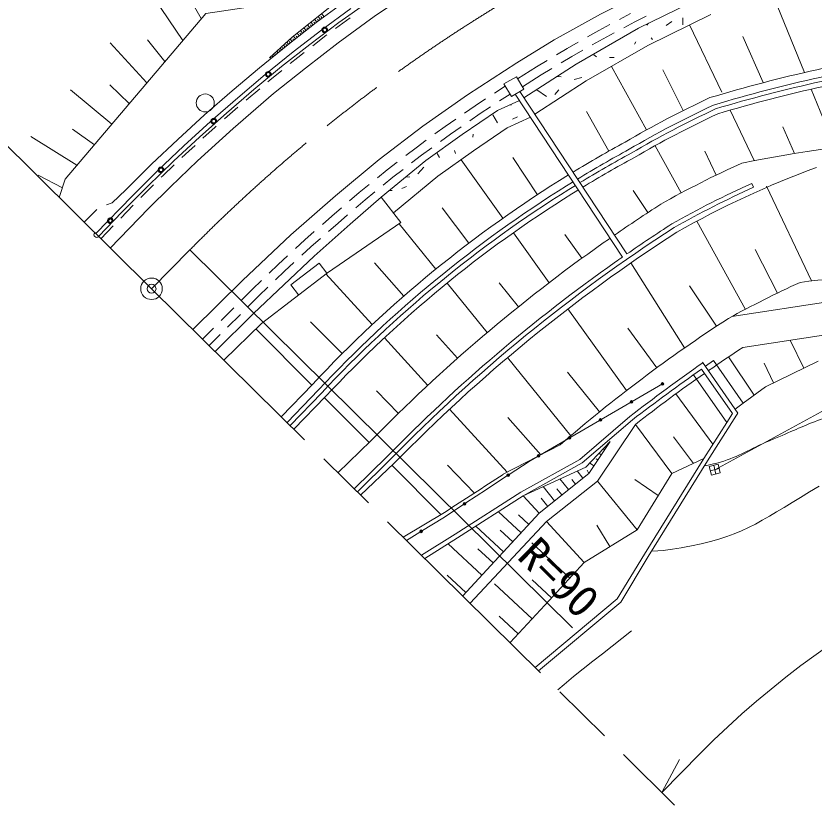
# Model space of a CAD drawing. Units: millimetres, scale not verified. Extents: x 40000 to 680000, y 20000 to 380000.
# Drawn here: x 80483 to 125010, y 250362 to 294380 of the extents above; entities that cross this region are included whole.
import ezdxf
from ezdxf.enums import TextEntityAlignment as Align

# ---------------------------------------------------------------- set-up
doc = ezdxf.new("R2010")
doc.units = ezdxf.units.MM
doc.header["$LTSCALE"] = 1000
doc.header["$PDMODE"] = 32
doc.header["$PDSIZE"] = 500
doc.linetypes.add('CHAIN', pattern=[18.5, 12, -1.5, 3.5, -1.5])
for name, color, linetype, lineweight in [('M-BGD', 7, 'Continuous', 13), ('M-BMK', 2, 'CHAIN', 13), ('M-BMK-ROW', 30, 'Continuous', 13), ('M-BMK-SRVR', 3, 'Continuous', 13), ('M-STR-HTXT', 7, 'Continuous', 13), ('M-STR-STRC', 7, 'Continuous', 13)]:
    doc.layers.add(name, color=color, linetype=linetype, lineweight=lineweight)
doc.styles.add('ＭＳ ゴシック', font='')
doc.styles.get('ＭＳ ゴシック').set_extended_font_data('MS Gothic')

msp = doc.modelspace()

# ---------------------------------------------------------------- linework, layer by layer
at = {"layer": 'M-BGD'}
for p, q in [((122612, 295808), (124474, 291223)), ((89799, 293018), (88050, 295594)), ((90825, 294229), (90031, 295603)), ((114775, 294515), (114152, 294182)), ((115642, 294362), (115012, 294052)), ((98314, 293678), (99121, 294267)), ((113623, 293900), (113000, 293567)), ((115012, 294052), (114396, 293723)), ((118067, 293877), (119857, 290123)), ((113000, 293567), (112377, 293217)), ((113866, 293440), (113250, 293111)), ((88792, 291831), (87828, 293053)), ((97039, 292711), (97779, 293288)), ((97779, 293288), (97829, 293324)), ((113250, 293111), (112633, 292764)), ((121039, 293243), (122178, 290661)), ((87785, 290643), (85747, 292879)), ((111232, 292573), (110633, 292211)), ((111854, 292923), (111232, 292573)), ((96205, 292062), (96565, 292343)), ((111494, 292123), (110900, 291765)), ((112110, 292470), (111494, 292123)), ((95783, 291720), (96205, 292062)), ((110119, 291900), (109520, 291539)), ((94649, 290799), (95317, 291342)), ((109520, 291539), (108469, 290876)), ((110387, 291455), (109793, 291096)), ((113706, 291561), (115659, 288019)), ((117715, 289103), (116580, 291366)), ((94543, 290709), (94649, 290799)), ((109793, 291096), (108735, 290428)), ((86807, 289489), (85713, 290534)), ((93318, 289679), (94083, 290323)), ((107781, 290466), (107190, 290079)), ((85829, 288336), (83521, 290253)), ((108047, 290019), (107468, 289640)), ((108334, 290021), (114323, 280932)), ((108592, 290174), (114570, 281103)), ((124851, 290297), (126174, 287039)), ((106688, 289751), (106096, 289363)), ((92109, 288632), (92863, 289289)), ((106096, 289363), (105510, 288958)), ((106966, 289311), (106387, 288932)), ((113568, 286843), (112323, 289049)), ((120331, 289128), (121676, 286308)), ((105017, 288616), (104431, 288211)), ((106387, 288932), (105806, 288530)), ((90917, 287564), (91595, 288184)), ((91595, 288184), (91656, 288238)), ((104431, 288211), (103860, 287795)), ((105313, 288188), (104732, 287787)), ((123262, 288194), (123918, 286707)), ((83888, 286048), (81312, 287648)), ((84859, 287192), (83642, 288069)), ((104732, 287787), (104166, 287374)), ((103375, 287442), (102804, 287026)), ((89742, 286478), (90119, 286834)), ((90119, 286834), (90475, 287159)), ((102804, 287026), (102237, 286594)), ((103681, 287021), (103115, 286609)), ((116142, 287144), (117597, 284505)), ((119552, 285502), (118909, 286829)), ((103115, 286609), (102554, 286181)), ((105314, 286362), (107654, 283098)), ((109574, 284407), (108209, 286485)), ((88672, 285469), (89306, 286066)), ((101760, 286230), (101194, 285799)), ((83075, 284797), (81730, 285497)), ((88581, 285378), (88672, 285469)), ((101194, 285799), (100645, 285351)), ((102077, 285818), (101516, 285390)), ((100180, 284972), (99631, 284525)), ((101516, 285390), (100973, 284948)), ((121535, 285038), (121641, 284822)), ((87450, 284246), (88157, 284953)), ((100508, 284568), (99965, 284126)), ((115737, 283408), (114921, 284651)), ((122357, 284881), (124877, 279595)), ((99631, 284525), (99099, 284067)), ((99965, 284126), (99436, 283672)), ((85527, 283836), (85857, 283961)), ((86332, 283102), (87029, 283818)), ((98644, 283677), (98112, 283219)), ((105751, 281705), (104258, 283672)), ((84286, 282873), (84996, 283577)), ((98112, 283219), (97579, 282753)), ((98981, 283281), (98452, 282827)), ((98452, 282827), (97923, 282363)), ((101857, 282785), (103907, 280255)), ((118466, 282929), (121177, 278013)), ((85216, 281955), (85913, 282672)), ((97127, 282358), (96594, 281891)), ((96594, 281891), (96071, 281410)), ((97471, 281968), (96942, 281504)), ((108236, 282286), (110233, 279501)), ((112063, 280868), (111104, 282186)), ((96942, 281504), (96423, 281027)), ((95629, 281004), (95106, 280523)), ((121719, 281355), (122969, 278921)), ((95106, 280523), (94606, 280038)), ((95981, 280621), (95463, 280145)), ((97407, 280595), (95822, 279376)), ((97834, 280040), (97407, 280595)), ((102120, 278750), (100494, 280616)), ((114790, 280600), (117782, 275859)), ((95463, 280145), (94967, 279664)), ((97776, 279996), (100362, 277164)), ((94175, 279621), (93676, 279136)), ((94536, 279246), (94040, 278765)), ((95822, 279376), (96249, 278821)), ((104536, 279478), (106775, 276716)), ((108521, 278157), (107445, 279495)), ((118066, 279331), (119562, 277069)), ((93676, 279136), (93060, 278524)), ((94040, 278765), (93428, 278155)), ((120426, 277613), (127095, 278641)), ((92635, 278100), (91927, 277395)), ((111282, 278038), (114547, 273484)), ((93003, 277732), (92294, 277026)), ((91502, 276971), (90886, 276359)), ((98685, 275545), (96919, 277314)), ((114615, 276972), (116238, 274755)), ((121040, 275886), (130137, 277289)), ((91869, 276603), (91257, 275993)), ((93860, 276918), (96986, 273789)), ((105119, 275282), (103951, 276598)), ((101036, 276426), (103458, 273773)), ((124436, 274724), (123674, 276292)), ((107908, 275318), (111434, 270966)), ((120240, 275358), (121666, 273224)), ((118786, 275075), (120761, 272229)), ((118951, 274838), (119402, 275151)), ((119402, 275151), (121051, 272776)), ((122756, 273909), (122224, 275005)), ((122302, 273689), (125248, 275118)), ((111250, 274504), (113036, 272292)), ((118280, 274365), (120135, 271693)), ((118729, 274684), (120456, 272196)), ((95278, 272025), (97039, 273844)), ((109163, 269563), (116547, 273851)), ((95605, 271702), (97367, 273521)), ((101821, 272211), (100594, 273465)), ((121051, 272776), (122302, 273689)), ((95776, 271533), (97541, 273355)), ((95990, 271322), (97756, 273146)), ((97693, 273081), (100189, 270581)), ((117300, 273301), (119362, 270484)), ((121051, 272776), (120612, 272444)), ((104672, 272444), (107889, 268922)), ((120135, 271693), (120456, 272196)), ((107925, 271974), (109769, 269900)), ((114724, 272034), (111941, 269645)), ((112919, 268425), (115040, 271587)), ((117073, 268849), (115040, 271587)), ((117160, 270896), (118281, 269423)), ((98450, 268894), (100291, 270680)), ((107673, 268810), (110839, 270456)), ((112270, 269215), (113631, 270640)), ((112440, 268864), (113631, 270640)), ((113138, 269906), (113011, 269991)), ((113322, 270179), (113282, 270206)), ((101198, 269805), (99359, 267997)), ((101366, 269633), (99530, 267829)), ((101581, 269424), (99704, 267657)), ((107947, 268765), (109163, 269563)), ((111941, 269645), (108660, 267820)), ((112723, 269286), (112488, 269444)), ((112948, 269622), (112860, 269681)), ((115557, 264359), (118860, 269698)), ((101464, 269305), (104195, 266570)), ((104551, 269315), (106069, 267765)), ((108776, 267610), (112270, 269215)), ((112114, 268602), (111796, 268997)), ((112440, 268864), (112355, 269040)), ((107878, 268720), (106731, 267967)), ((109670, 266638), (112440, 268864)), ((111312, 267957), (110832, 268554)), ((111699, 268269), (111499, 268519)), ((115006, 268513), (116321, 267631)), ((115142, 265720), (117073, 268849)), ((110532, 267331), (109894, 268124)), ((110090, 266181), (112919, 268425)), ((115142, 265720), (112919, 268425)), ((104988, 265476), (108658, 267822)), ((105121, 265264), (108776, 267610)), ((105584, 267214), (106731, 267967)), ((109670, 266638), (108776, 267610)), ((110940, 267659), (110663, 268004)), ((110148, 267022), (109777, 267484)), ((105447, 267124), (104300, 266371)), ((108666, 265553), (107399, 266726)), ((104393, 266688), (102084, 265308)), ((103159, 265672), (104300, 266371)), ((105406, 262029), (109670, 266638)), ((109091, 266012), (108517, 266544)), ((105824, 261617), (110090, 266181)), ((107679, 264487), (106136, 265915)), ((112191, 263897), (110090, 266181)), ((113622, 264781), (112889, 265968)), ((103023, 265588), (102269, 265125)), ((103111, 264294), (104988, 265476)), ((108197, 265046), (107498, 265693)), ((112191, 263897), (115142, 265720)), ((103294, 264114), (105121, 265264)), ((111377, 263017), (109259, 264989)), ((106477, 263187), (104593, 264931)), ((107108, 263869), (106256, 264657)), ((114028, 261866), (115557, 264359)), ((115761, 264232), (114232, 261680)), ((110230, 261777), (112191, 263897)), ((105589, 262227), (104545, 263193)), ((110358, 261915), (109284, 262916)), ((109282, 260754), (107181, 262702)), ((109457, 258031), (114028, 261866)), ((108048, 259422), (110230, 261777)), ((114232, 261680), (109637, 257854)), ((108503, 259913), (107451, 260889))]:
    msp.add_line(p, q, dxfattribs=at)
for points in [[(156433, 316508), (148544, 315178), (141546, 314150), (135221, 312610), (127228, 309952), (121543, 307794), (117162, 306019), (114451, 304752), (109767, 302501), (105938, 300398), (102528, 298165), (99277, 295918), (95888, 293190), (94636, 292050)], [(108825, 289821), (111730, 291698), (115225, 293698), (118762, 295447)], [(82895, 284245), (83229, 285270), (91077, 294526), (94449, 295016)], [(84931, 282236), (86972, 284332), (88394, 285756), (89847, 287127), (91329, 288483), (92864, 289820), (94394, 291107), (95956, 292375), (97539, 293608), (99163, 294792)], [(98872, 295200), (97238, 294007), (95644, 292767), (94076, 291493), (92539, 290200), (90996, 288856), (89507, 287493), (88045, 286114), (86616, 284684), (85857, 283961)], [(109430, 288902), (112302, 290758), (115742, 292727), (119249, 294461)], [(100863, 284272), (103346, 286308), (105375, 287758), (107344, 289097), (108574, 289655)], [(101539, 283404), (104016, 285434), (106005, 286856), (107884, 288134), (109187, 288726)], [(91602, 275653), (93743, 277790), (97121, 280989), (99130, 282767), (100863, 284272), (101964, 282858)], [(101964, 282858), (97859, 280059), (94173, 277224), (92082, 275179)], [(120761, 272229), (120683, 272105), (119064, 269571), (115761, 264232)], [(114875, 271848), (112079, 269447), (108776, 267610)], [(117073, 268849), (118860, 269698), (120135, 271693)], [(110713, 256792), (111062, 257091), (111592, 257527), (112129, 257956), (112670, 258380), (113213, 258802), (113755, 259225), (114293, 259651), (114826, 260085)]]:
    msp.add_lwpolyline(points, dxfattribs=at)
msp.add_lwpolyline([(108400, 290993), (108809, 290303), (108121, 289894), (107711, 290585)], close=True, dxfattribs=at)
for centre, radius in [((91044, 289527), 500), ((116547, 273851), 75), ((116547, 273851), 60), ((116547, 273851), 50), ((114817, 272847), 75), ((114817, 272847), 60), ((114817, 272847), 50), ((113088, 271843), 75), ((113088, 271843), 60), ((113088, 271843), 50), ((111358, 270839), 75), ((111358, 270838), 75), ((111358, 270839), 60), ((111358, 270838), 60), ((111358, 270839), 50), ((111358, 270838), 50), ((109629, 269834), 75), ((109629, 269834), 60), ((109629, 269834), 50), ((107947, 268765), 75), ((107947, 268765), 49.5), ((107947, 268765), 24.5), ((105516, 267169), 75), ((105516, 267169), 49.5), ((105516, 267169), 24.5), ((103091, 265630), 75), ((103091, 265630), 49.5), ((103091, 265630), 24.5)]:
    msp.add_circle(centre, radius, dxfattribs=at)
for centre, radius, start, end in [((142256, 213677), 79559, 97.96129, 106.84587), ((142255, 213683), 79099, 97.90771, 106.79298), ((142255, 213686), 78859, 97.90771, 106.76539), ((142254, 213690), 78559, 97.84437, 106.73047), ((143894, 236928), 58374, 115.02552, 120.27649), ((143918, 236884), 57964, 115.02087, 120.27663), ((143918, 236884), 57724, 115.01674, 120.28015), ((143928, 236865), 57446, 115.01293, 120.28173), ((147571, 226603), 69174, 118.59488, 121.36906), ((136044, 212192), 75495, 92.51271, 101.50728), ((147579, 226594), 68726, 118.58657, 121.35678), ((147579, 226594), 68486, 118.58361, 121.34967), ((147582, 226590), 68192, 118.57872, 121.34125), ((142759, 237594), 53233, 114.1463, 119.6137), ((142840, 237457), 51593, 110.0666, 119.6076), ((147571, 226603), 69174, 121.61768, 136.92794), ((147579, 226594), 68726, 121.60702, 121.95551), ((142826, 237480), 52106, 114.1172, 119.6161), ((147579, 226594), 68726, 121.95551, 136.93632), ((147579, 226594), 68486, 121.95294, 136.93811), ((147579, 226594), 68486, 121.60079, 121.95294), ((147582, 226590), 68192, 121.59345, 121.95018), ((142826, 237480), 51866, 114.1085, 119.6087), ((147582, 226590), 68192, 121.95018, 136.94252), ((166515, 206055), 92531, 122.75326, 124.6715), ((166572, 205998), 91352, 122.80767, 124.69863), ((166572, 205998), 91112, 122.81188, 135.69849), ((166584, 205986), 90828, 122.82389, 135.69816), ((166515, 206055), 92531, 124.85731, 125.1446), ((166515, 206055), 92531, 125.1446, 135.70011), ((166572, 205998), 91352, 125.18742, 135.69849), ((166572, 205998), 91352, 124.88685, 125.18742), ((132470, 211925), 68095, 90.26673, 96.95193), ((152874, 217639), 68189, 114.84017, 118.60139), ((166584, 205986), 85228, 122.94768, 130.84907), ((166584, 205986), 83428, 123.08656, 124.67654), ((190250, 173466), 124177, 125.11969, 127.46039), ((190250, 173466), 123937, 125.24519, 127.4573), ((166584, 205986), 83428, 124.86192, 128.15754), ((-53296, 514163), 293444, 304.81281, 304.81481), ((-53296, 514163), 293444, 302.5049, 303.26772)]:
    msp.add_arc(centre, radius, start, end, dxfattribs=at)
for points, knots in [([(118886, 269285), (119212, 269337), (119314, 269371), (119586, 269439), (120712, 269722), (121256, 270142), (122325, 270599), (122608, 270720), (122766, 270790), (123050, 270909), (124022, 271320), (124557, 271576), (125548, 271937), (126495, 272283), (127077, 272324), (128020, 272679), (128776, 272964), (129161, 273216), (129905, 273530), (130773, 273896), (131254, 274132), (132163, 274383), (132683, 274526), (132996, 274512), (133534, 274542), (134804, 274611), (135512, 274361), (136783, 274330), (137428, 274314), (137790, 274324), (138435, 274325), (139371, 274326), (139896, 274299), (140831, 274337), (142519, 274406), (143456, 274690), (145144, 274640), (145820, 274620), (146177, 274425), (146834, 274269), (147963, 274000), (148332, 273876), (149694, 273466)], [0, 0, 0, 0, 1, 1, 1, 2, 2, 2, 3, 3, 3, 4, 4, 4, 5, 5, 5, 6, 6, 6, 7, 7, 7, 8, 8, 8, 9, 9, 9, 10, 10, 10, 11, 11, 11, 12, 12, 12, 13, 13, 13, 14, 14, 14, 14]), ([(125303, 268157), (122283, 266375), (121194, 265399), (118174, 264825), (117310, 264661), (116945, 264564), (115942, 264526)], [0, 0, 0, 0, 1, 1, 1, 2, 2, 2, 2])]:
    msp.add_open_spline(points, degree=3, knots=knots, dxfattribs=at)
at = {"layer": 'M-BMK'}
for q in [(58864, 307961), (90184, 281328), (117228, 250362)]:
    msp.add_line((88046, 279162), q, dxfattribs=at)
msp.add_arc((154242, 218110), 90000, 59.0963, 135.37785, dxfattribs=at)
at = {"layer": 'M-BMK-ROW'}
for p, q in [((119468, 269070), (132542, 276168)), ((119653, 269371), (119167, 269255)), ((119167, 269255), (119283, 268768)), ((119711, 269128), (119225, 269012)), ((119527, 268827), (119410, 269313)), ((119770, 268885), (119653, 269371)), ((119283, 268768), (119770, 268885))]:
    msp.add_line(p, q, dxfattribs=at)
at = {"layer": 'M-BMK-SRVR'}
msp.add_circle((88046, 279162), 600, dxfattribs=at)
msp.add_point((88046, 279162), dxfattribs=at)
at = {"layer": 'M-STR-HTXT'}
for p, q in [((97469, 294176), (97337, 294357)), ((97570, 294250), (97501, 294345)), ((97671, 294323), (97532, 294514)), ((96872, 293722), (96748, 293882)), ((96971, 293799), (96907, 293881)), ((97069, 293876), (96942, 294039)), ((97168, 293953), (97103, 294036)), ((97267, 294029), (97142, 294200)), ((97368, 294102), (97302, 294193)), ((115778, 293972), (115687, 293863)), ((116761, 293856), (117072, 294073)), ((117695, 294284), (117691, 293879)), ((96478, 293415), (96358, 293569)), ((96576, 293492), (96515, 293570)), ((96675, 293569), (96553, 293726)), ((96773, 293646), (96711, 293726)), ((95886, 292955), (95779, 293091)), ((95984, 293031), (95927, 293105)), ((96083, 293108), (95968, 293255)), ((96182, 293185), (96123, 293260)), ((96280, 293262), (96163, 293412)), ((96379, 293338), (96319, 293415)), ((115992, 293058), (115925, 293160)), ((95300, 292487), (95221, 292583)), ((95397, 292565), (95353, 292619)), ((95494, 292644), (95406, 292752)), ((95591, 292723), (95542, 292783)), ((95688, 292801), (95594, 292923)), ((95787, 292878), (95734, 292946)), ((114998, 292799), (115059, 292932)), ((94814, 292093), (94784, 292130)), ((94911, 292171), (94851, 292246)), ((95008, 292250), (94974, 292293)), ((95106, 292329), (95036, 292415)), ((95203, 292408), (95163, 292456)), ((112727, 292202), (112879, 292099)), ((94717, 292014), (94666, 292077)), ((113597, 292061), (113857, 292055)), ((110910, 290976), (110660, 291006)), ((111618, 290831), (112050, 290944)), ((109542, 290253), (110077, 289881)), ((110543, 289999), (110769, 290260)), ((108128, 289453), (108091, 289389)), ((107354, 288424), (107082, 288870)), ((108466, 288761), (108179, 288625)), ((105969, 287617), (105985, 287788)), ((104959, 286879), (104999, 286705)), ((104104, 286475), (103988, 286715)), ((103247, 285937), (102896, 285580)), ((102223, 285387), (102461, 285399)), ((101468, 284637), (101308, 284637)), ((102006, 284761), (102275, 284858)), ((90184, 281328), (111537, 260256)), ((116516, 251065), (118654, 253231)), ((116516, 251065), (117494, 252910))]:
    msp.add_line(p, q, dxfattribs=at)
msp.add_arc((154242, 218110), 50000, 59.0963, 135.3778, dxfattribs=at)
at = {"layer": 'M-STR-STRC'}
for points in [[(125458, 306814), (122988, 306000), (121015, 305294), (119199, 304565), (117106, 303698), (114986, 302733), (112942, 301761), (110952, 300739), (108875, 299608), (106955, 298498), (104620, 297077), (102397, 295661), (100469, 294350), (98453, 292876), (96629, 291473), (94855, 290050), (92610, 288098), (90615, 286299), (89104, 284857), (87883, 283636), (85743, 281435)], [(90352, 276886), (93126, 279617), (95817, 282163), (98312, 284349), (100749, 286380), (103184, 288233), (105675, 289971), (108425, 291766), (110515, 293050), (113103, 294473), (115847, 295883), (118985, 297370), (121649, 298531), (124449, 299591), (127383, 300615)], [(100118, 295157), (98493, 294008), (96882, 292795), (95305, 291553), (93760, 290280), (92222, 288954), (90748, 287631), (89275, 286277), (87829, 284874), (86417, 283454), (85093, 282076)]]:
    msp.add_lwpolyline(points, dxfattribs=at)
for centre, radius in [((97710, 293595), 128), ((97710, 293595), 100), ((94559, 291121), 128), ((94559, 291121), 100), ((91520, 288512), 128), ((91520, 288512), 100), ((88577, 285795), 128), ((88577, 285795), 100), ((85748, 282961), 128), ((85748, 282961), 100)]:
    msp.add_circle(centre, radius, dxfattribs=at)
for centre, radius, start, end in [((97710, 293595), 159, 335.0528, 278.9078), ((94559, 291121), 159, 337.5572, 281.4122), ((91520, 288512), 159, 339.9995, 283.8545), ((88577, 285795), 159, 342.2129, 286.0679), ((85748, 282961), 159, 344.2018, 288.0568), ((84985, 282180), 150, 136.1293, 316.1293)]:
    msp.add_arc(centre, radius, start, end, dxfattribs=at)

# ---------------------------------------------------------------- texts
at = {"layer": 'M-STR-HTXT', "style": 'ＭＳ ゴシック'}
msp.add_text('R=90', height=1833, rotation=315.378, dxfattribs=at).set_placement((107978, 263768), align=Align.BOTTOM_LEFT)

doc.saveas('drawing.dxf')
